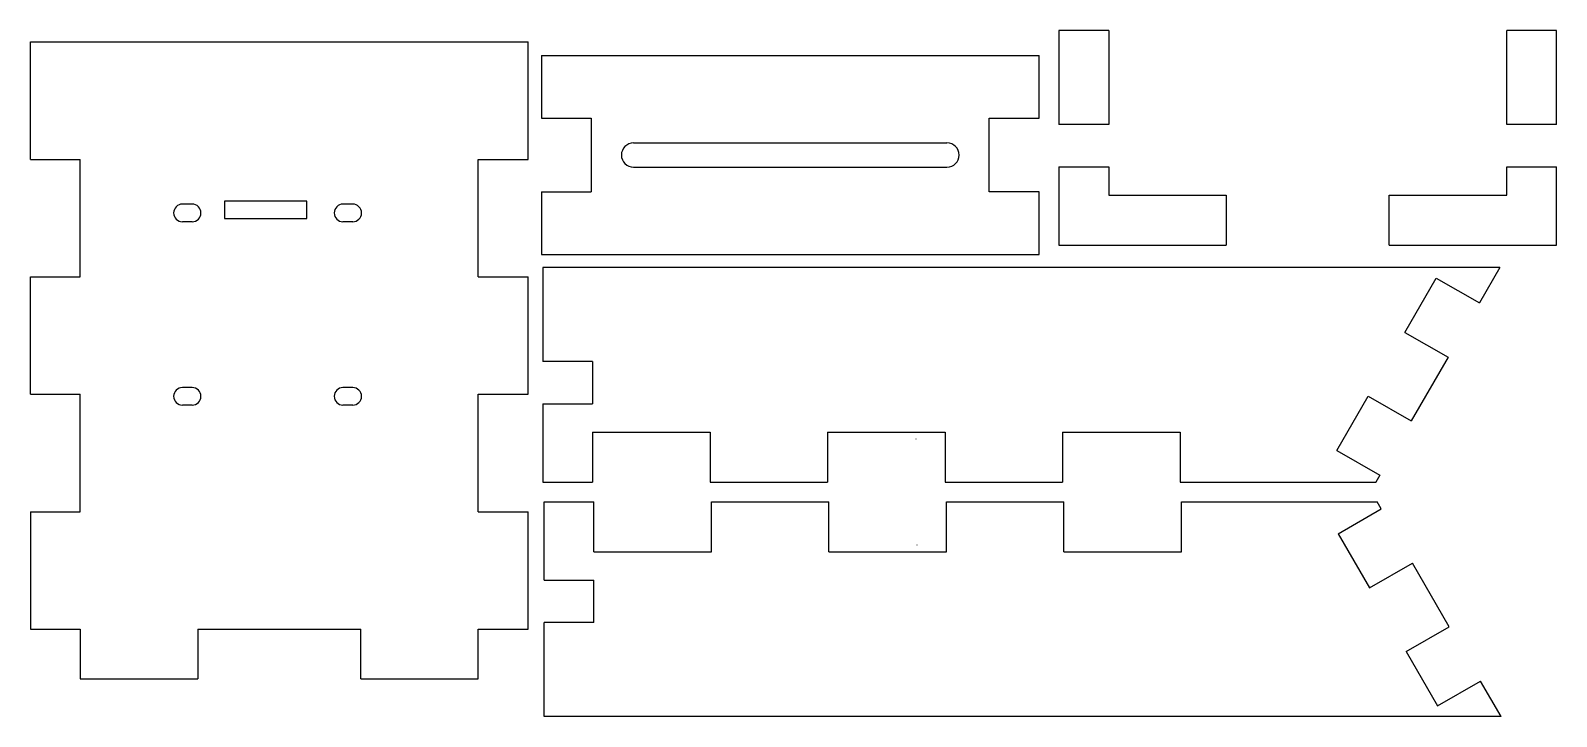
# Model space of a CAD drawing. Extents: x -30 to 165, y -43 to 45.
import ezdxf

# ---------------------------------------------------------------- set-up
doc = ezdxf.new("R2010")
doc.units = 0
doc.layers.add('CAD', color=7, linetype='CONTINUOUS')

msp = doc.modelspace()

# ---------------------------------------------------------------- linework, layer by layer
at = {"layer": 'CAD', "color": 5, "linetype": 'CONTINUOUS'}
for p, q in [((-30.01, 43.11), (33.49, 43.11)), ((-30.01, 28.11), (-30.01, 43.11)), ((33.49, 28.11), (33.49, 43.11)), ((101.26, 44.57), (101.26, 32.57)), ((107.61, 44.57), (101.26, 44.57)), ((107.61, 44.57), (107.61, 32.57)), ((158.41, 32.57), (158.41, 44.57)), ((164.76, 44.57), (158.41, 44.57)), ((164.76, 32.57), (164.76, 44.57)), ((35.21, 41.36), (35.21, 33.36)), ((35.21, 41.36), (98.71, 41.36)), ((98.71, 33.36), (98.71, 41.36)), ((35.21, 33.36), (41.56, 33.36)), ((41.56, 33.36), (41.56, 23.96)), ((92.36, 23.96), (92.36, 33.36)), ((92.36, 33.36), (98.71, 33.36)), ((107.61, 32.57), (101.26, 32.57)), ((164.76, 32.57), (158.41, 32.57)), ((46.96, 30.21), (86.96, 30.21)), ((-30.01, 28.11), (-23.66, 28.11)), ((-23.66, 13.11), (-23.66, 28.11)), ((27.14, 28.11), (33.49, 28.11)), ((27.14, 13.11), (27.14, 28.11)), ((46.96, 27.11), (86.96, 27.11)), ((101.26, 27.17), (107.61, 27.17)), ((101.26, 27.17), (101.26, 17.17)), ((107.61, 27.17), (107.61, 23.52)), ((158.41, 23.52), (158.41, 27.17)), ((158.41, 27.17), (164.76, 27.17)), ((164.76, 23.52), (164.76, 27.17)), ((35.21, 23.96), (41.56, 23.96)), ((35.21, 23.96), (35.21, 15.96)), ((98.71, 23.96), (92.36, 23.96)), ((98.71, 15.96), (98.71, 23.96)), ((107.61, 23.52), (122.61, 23.52)), ((122.61, 23.52), (122.61, 17.17)), ((143.41, 17.17), (143.41, 23.52)), ((143.41, 23.52), (158.41, 23.52)), ((164.76, 17.17), (164.76, 23.52)), ((-9.38, 22.4), (-10.62, 22.4)), ((5.25, 22.79), (-5.25, 22.79)), ((-5.25, 22.79), (-5.25, 20.54)), ((5.25, 20.54), (5.25, 22.79)), ((11.12, 22.4), (9.87, 22.4)), ((-9.38, 20.15), (-10.62, 20.15)), ((-5.25, 20.54), (5.25, 20.54)), ((11.12, 20.15), (9.87, 20.15)), ((35.21, 15.96), (98.71, 15.96)), ((101.26, 17.17), (107.61, 17.17)), ((107.61, 17.17), (122.61, 17.17)), ((143.41, 17.17), (158.41, 17.17)), ((158.41, 17.17), (164.76, 17.17)), ((35.38, 14.3), (35.38, 2.3)), ((157.54, 14.3), (35.38, 14.3)), ((157.54, 14.3), (154.92, 9.77)), ((-30.01, 13.11), (-23.66, 13.11)), ((-30.01, -1.89), (-30.01, 13.11)), ((27.14, 13.11), (33.49, 13.11)), ((33.49, -1.89), (33.49, 13.11)), ((145.42, 6.01), (149.42, 12.94)), ((149.42, 12.94), (154.92, 9.77)), ((145.42, 6.01), (150.92, 2.84)), ((41.73, 2.3), (35.38, 2.3)), ((41.73, 2.3), (41.73, -3.1)), ((150.92, 2.84), (146.22, -5.3)), ((-30.01, -1.89), (-23.66, -1.89)), ((-23.66, -16.89), (-23.66, -1.89)), ((-9.38, -1.02), (-10.62, -1.02)), ((11.12, -1.02), (9.87, -1.02)), ((27.14, -1.89), (33.49, -1.89)), ((27.14, -16.89), (27.14, -1.89)), ((-9.38, -3.27), (-10.62, -3.27)), ((11.12, -3.27), (9.87, -3.27)), ((35.38, -3.1), (41.73, -3.1)), ((35.38, -3.1), (35.38, -13.1)), ((136.72, -9.06), (140.72, -2.13)), ((140.72, -2.13), (146.22, -5.3)), ((41.73, -6.75), (56.73, -6.75)), ((41.73, -6.75), (41.73, -13.1)), ((56.73, -6.75), (56.73, -13.1)), ((71.73, -6.75), (71.73, -13.1)), ((71.73, -6.75), (86.73, -6.75)), ((83.01, -7.6), (83.01, -7.61)), ((86.73, -6.75), (86.73, -13.1)), ((101.73, -6.75), (101.73, -13.1)), ((101.73, -6.75), (116.73, -6.75)), ((116.73, -6.75), (116.73, -13.1)), ((136.72, -9.06), (142.22, -12.23)), ((35.38, -13.1), (41.73, -13.1)), ((56.73, -13.1), (71.73, -13.1)), ((86.73, -13.1), (101.73, -13.1)), ((116.73, -13.1), (141.73, -13.1)), ((142.22, -12.23), (141.72, -13.1)), ((141.72, -13.1), (141.72, -13.1)), ((-30.01, -16.89), (-23.66, -16.89)), ((-30.01, -16.89), (-30.01, -31.89)), ((27.14, -16.89), (33.49, -16.89)), ((33.49, -31.89), (33.49, -16.89)), ((35.54, -15.65), (41.89, -15.65)), ((35.54, -25.65), (35.54, -15.65)), ((41.89, -22), (41.89, -15.65)), ((56.89, -22), (56.89, -15.65)), ((56.89, -15.65), (71.89, -15.65)), ((71.89, -22), (71.89, -15.65)), ((86.89, -15.65), (101.89, -15.65)), ((86.89, -22), (86.89, -15.65)), ((101.89, -22), (101.89, -15.65)), ((116.89, -22), (116.89, -15.65)), ((116.89, -15.65), (141.89, -15.65)), ((136.88, -19.7), (142.38, -16.52)), ((141.88, -15.65), (141.88, -15.65)), ((142.38, -16.52), (141.88, -15.65)), ((83.17, -21.15), (83.17, -21.14)), ((136.88, -19.7), (140.88, -26.62)), ((41.89, -22), (56.89, -22)), ((71.89, -22), (86.89, -22)), ((101.89, -22), (116.89, -22)), ((140.88, -26.62), (146.38, -23.45)), ((151.08, -31.59), (146.38, -23.45)), ((35.54, -25.65), (41.89, -25.65)), ((41.89, -31.05), (41.89, -25.65)), ((35.54, -43.05), (35.54, -31.05)), ((41.89, -31.05), (35.54, -31.05)), ((-30.01, -31.89), (-23.66, -31.89)), ((-23.66, -31.89), (-23.66, -38.24)), ((-8.66, -31.89), (-8.66, -38.24)), ((-8.66, -31.89), (12.14, -31.89)), ((12.14, -38.24), (12.14, -31.89)), ((27.14, -38.24), (27.14, -31.89)), ((27.14, -31.89), (33.49, -31.89)), ((145.58, -34.76), (151.08, -31.59)), ((145.58, -34.76), (149.58, -41.69)), ((-23.66, -38.24), (-8.66, -38.24)), ((12.14, -38.24), (27.14, -38.24)), ((149.58, -41.69), (155.08, -38.52)), ((157.7, -43.05), (155.08, -38.52)), ((157.7, -43.05), (35.54, -43.05))]:
    msp.add_line(p, q, dxfattribs=at)
for centre, radius, start, end in [((46.96, 28.66), 1.55, 90, 270), ((86.96, 28.66), 1.55, 270, 90), ((-10.62, 21.27), 1.12, 90, 270), ((-9.38, 21.27), 1.12, 270, 90), ((9.87, 21.27), 1.12, 90, 270), ((11.12, 21.27), 1.12, 270, 90), ((-10.62, -2.15), 1.12, 90, 270), ((-9.38, -2.15), 1.12, 270, 90), ((9.87, -2.15), 1.12, 90, 270), ((11.12, -2.15), 1.12, 270, 90)]:
    msp.add_arc(centre, radius, start, end, dxfattribs=at)

doc.saveas('drawing.dxf')
